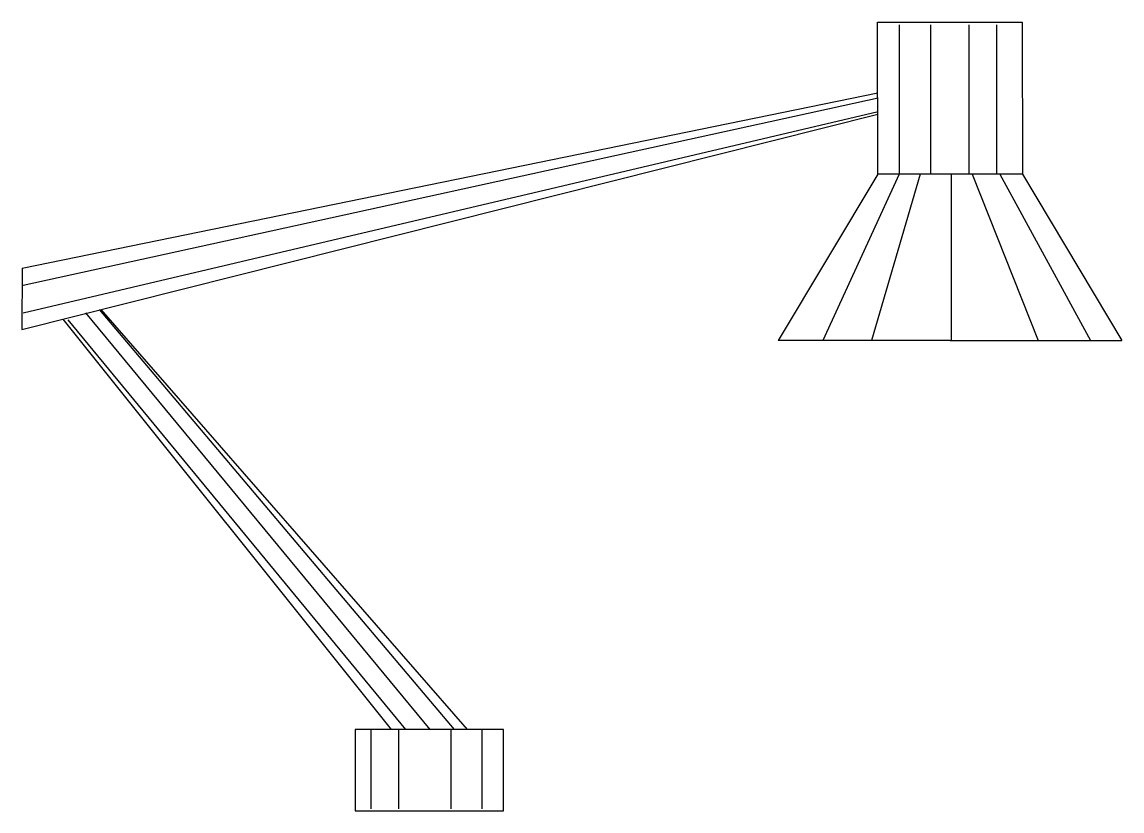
# Model space of a CAD drawing. Header units: millimetres. Extents: x 0 to 608, y 0 to 436.
import ezdxf

# ---------------------------------------------------------------- set-up
doc = ezdxf.new("R2010")
doc.units = ezdxf.units.MM
doc.layers.add('Furniture_家具立面', color=255, linetype='Continuous')

msp = doc.modelspace()

# ---------------------------------------------------------------- linework, layer by layer
at = {"layer": 'Furniture_家具立面'}
for p, q in [((473.01, 352), (472.83, 436)), ((472.83, 436), (552.83, 436)), ((484.78, 434.38), (484.78, 351.96)), ((502.07, 434.38), (502.07, 351.96)), ((523.2, 434.38), (523.2, 351.96)), ((538.57, 434.38), (538.57, 351.96)), ((552.83, 436), (553.01, 352)), ((0.17, 300), (472.91, 396.84)), ((0.61, 290.61), (473.25, 394.13)), ((0, 266.01), (472.94, 385.04)), ((0.61, 275.28), (473.25, 386.46)), ((473.01, 352), (417.92, 260)), ((484.78, 351.96), (442.51, 259.94)), ((496.3, 351.96), (469.41, 259.94)), ((553.01, 352), (473.01, 352)), ((513.6, 351.96), (513.6, 259.94)), ((525.12, 351.96), (561.63, 259.94)), ((540.49, 351.96), (590.45, 259.94)), ((553.01, 352), (607.92, 260)), ((0.17, 300), (0, 266.01)), ((225.6, 45), (35.19, 275.28)), ((239.06, 45), (42.88, 277.19)), ((246.17, 45), (43.83, 277.04)), ((204.17, 45), (22.78, 271.74)), ((212.15, 45), (25.58, 271.44)), ((512.92, 260), (417.92, 260)), ((512.92, 260), (607.92, 260)), ((184.17, 45), (184.17, 0)), ((266.17, 45), (184.17, 45)), ((192.74, 45), (192.74, 1.16)), ((208.11, 45), (208.11, 1.16)), ((236.93, 45), (236.93, 1.16)), ((254.22, 45), (254.22, 1.16)), ((266.17, 0), (266.17, 45)), ((184.17, 0), (266.17, 0))]:
    msp.add_line(p, q, dxfattribs=at)

doc.saveas('drawing.dxf')
